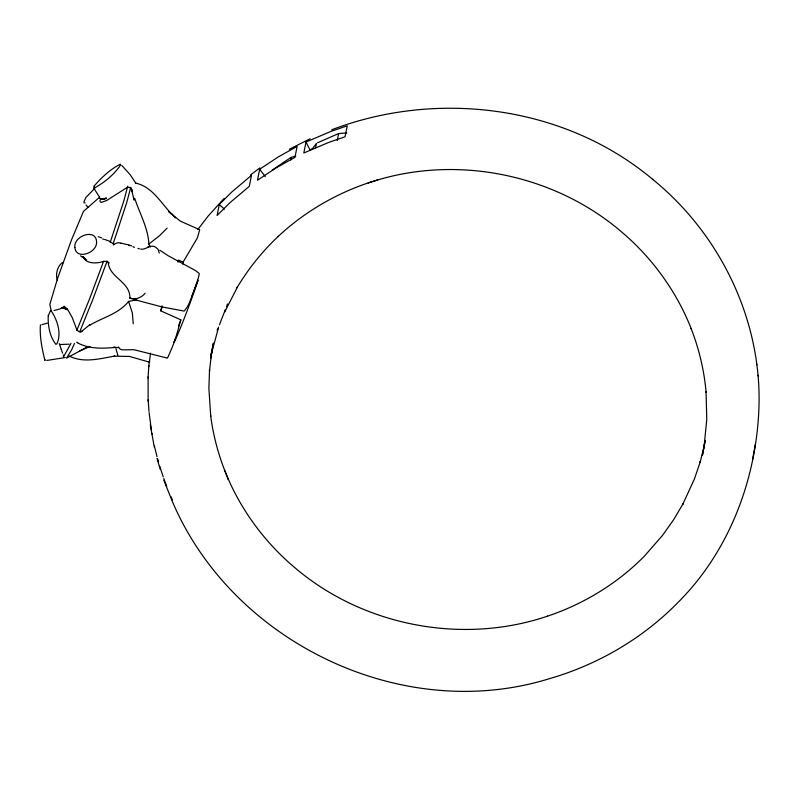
<?xml version="1.0" encoding="UTF-8"?>
<svg xmlns="http://www.w3.org/2000/svg" width="799" height="799" viewBox="0 0 799 799"><rect width="100%" height="100%" fill="white"/><g stroke="black" fill="none" stroke-linecap="round" stroke-linejoin="round"><path stroke-width="1.2" d="M162.047 306.067L162.047 306.956L184.229 311.101L187.535 306.606A15.001 1.238 -69.6 0 0 192.349 295.25L196.973 282.177A15.001 1.238 -69.6 0 0 199.251 273.488L195.565 270.621L168.02 255.63L159.86 250.237M148.115 376.898L148.095 401.068M150.502 353.178L149.393 362.147L149.663 361.168M148.784 366.641L149.393 360.619M148.035 378.107L148.864 365.423M154.517 446.411L154.616 445.842M163.815 480.209L172.544 501.952C232.899 642.965 402.756 724.483 549.982 678.501L550.211 678.441C597.922 664.518 642.226 638.711 677.172 603.285L677.522 602.935C728.708 552.129 755.904 480.818 758.87 409.398C762.546 321.518 720.708 234.526 652.743 179.405L652.563 179.256M752.508 459.864L755.484 443.785M290.686 159.89L291.126 157.693M315.565 147.835L316.434 143.421L311.86 149.483M337.248 140.564L338.556 133.962M259.635 169.338L257.488 180.214L276.144 167.87L294.951 157.363L297.128 146.407L278.312 156.894L259.665 169.238L265.218 176.499M219.276 204.494L217.108 215.46L229.553 203.026L249.298 186.347L251.465 175.371L231.73 192.05L219.276 204.494L224.399 209.168M182.771 264.149L183.151 262.012L197.353 237.982L199.71 229.742L180.165 221.043L168.399 211.316L172.694 215.051C161.098 203.615 152.809 186.796 135.49 183.051M162.007 306.217L160.719 310.831L180.854 319.82L176.539 335.041A15.001 1.089 -71.2 0 1 171.925 348.044L168.199 356.544A15.001 1.089 -71.2 0 1 166.981 358.012L133.852 349.692L121.857 349.852L119.83 348.853L118.512 346.966M127.7 186.267L123.765 201.128L110.182 242.417M130.746 187.385L126.821 202.247L113.228 243.535M305.997 142.022L303.82 152.999L328.788 142.372L345.058 136.809L347.235 125.833L330.956 131.396L305.997 142.022L309.982 149.852L313.348 148.364M178.127 261.832L178.616 260.234L183.151 262.012M218.317 328.309L211.016 355.185L213.393 343.171L210.566 358.322L211.705 352.319L209.478 370.816L209.558 369.677L208.879 388.334L210.736 416.339L210.646 415.65C213.503 437.502 219.485 458.926 228.274 479.13L228.105 478.711C242.247 511.04 263.63 540.084 289.977 563.515L297.208 569.697C365.523 626.456 463.38 644.673 547.505 616.159L547.295 616.229C583.719 604.074 617.377 583.53 644.374 556.174L662.671 535.19L673.527 519.869L683.055 503.76L682.745 504.349L694.431 478.951L700.423 461.333L700.104 462.331L704.338 445.433L702.411 455.35L705.147 440.678L704.099 446.202L706.765 419.505L706.046 391.56L706.106 392.229C704.159 370.386 699.045 348.853 691.085 328.429L691.255 328.848C677.242 293.093 654.411 260.973 625.737 235.485L618.506 229.303C552.678 174.701 459.465 155.565 377.488 179.995L368.169 182.921L377.687 179.935M120.609 243.325C119.141 241.787 114.966 243.415 113.368 244.993M103.6 261.233L89.828 298.237L76.824 330.327M107.066 261.173L92.874 299.345L79.88 331.445M180.854 319.82L178.447 326.032M162.317 306.696L160.719 310.831M175.97 337.308L174.002 342.401L174.412 341.622A47.77 2.577 -69.9 0 0 197.453 282.057L198.082 280.159L193.757 291.335M192.03 295.79L193.328 292.454M177.937 261.962L178.616 260.234M45.223 359.77L44.914 360.529C42.137 349.073 39.501 336.669 40.429 324.853L40.789 325.403M70.981 343.37L63.461 357.023L63.411 354.846M74.517 343.4L71.6 349.922L66.517 358.142L88.24 346.486M224.679 312.019L237.423 287.071L237.063 287.69C248.319 268.734 262.272 251.425 278.312 236.314L277.972 236.634C303.77 212.454 334.901 194.127 368.389 182.861M62.052 307.925L64.2 306.237L67.715 309.593L72.389 317.862L76.974 330.207L79.74 332.054L82.467 330.896M100.055 200.15L100.195 201.987L101.413 202.387L106.716 200.489L127.56 187.186L130.806 187.715L132.334 191.62M197.862 229.473L208.469 215.68L224.07 198.482M167.121 228.095L159.72 235.525L148.874 244.095L150.282 247.031M136.17 299.955L128.569 301.403C118.901 313.757 102.871 317.423 89.858 325.133L90.067 324.504L80.769 332.084M145.098 293.223C141.523 297.757 135.411 300.094 129.857 298.087C130.587 281.807 109.004 277.603 108.255 262.362M99.715 197.093L83.505 211.345L71.59 239.66L57.658 278.162L49.868 304.279L51.286 311.43M94.781 188.284L85.833 197.573L83.875 202.047L84.145 202.846L85.153 202.866M250.496 174.941L259.795 167.95M272.309 170.027L291.026 157.373L295.77 156.075M159.281 253.113L158.212 249.608L155.995 247.4C150.132 243.355 145.977 250.407 140.664 249.078M289.308 149.263L310.122 138.746M89.997 346.436L79.9 350.891M60.734 308.384L62.522 307.595L67.436 309.363L62.751 307.715L64.759 307.935M317.543 142.801L338.436 133.613L346.816 132.934M61.453 308.454L62.961 307.805L64.759 308.154L67.136 309.712L62.961 307.805M331.685 129.798C437.692 89.418 565.053 105.658 652.743 179.405M47.321 323.136L41.967 324.634M103.411 198.991L106.377 198.072L101.343 199.291M60.315 308.843L54.012 310.511M65.298 357.553L46.771 360.449M63.471 262.641L61.922 262.921C57.238 266.816 55.401 274.317 57.298 280.089M69.094 344.179L60.005 344.519M77.723 342.631L76.734 342.252M100.914 199.071L106.477 198.502L100.914 199.071L99.635 198.432L99.436 197.023M118.242 347.595L113.448 347.345L115.426 347.395C102.751 348.544 89.258 349.163 77.693 342.911M136.709 299.775L129.857 298.087M120.699 243.076L126.721 244.504M104.689 239.45L109.713 241.288L113.828 244.304M102.701 239.021L103.73 239.261M161.857 306.906L134.731 299.695M127.331 244.524L131.645 245.892M134.482 247.32L132.834 246.761M128.719 245.303L129.708 245.633M137.977 248.369L139.435 248.859M149.393 362.147L129.618 356.454L113.987 356.164L114.716 356.084C99.805 358.661 83.625 363.345 69.253 356.044M98.267 236.694L101.673 237.892M109.253 263.031L107.096 261.333L103.6 261.393C97.348 263.57 86.162 264.379 83.296 256.869M82.137 257.028L80.549 255.82M121.758 165.403L130.167 174.691L135.78 183.151M147.985 246.831L148.484 247.34M171.785 213.962L175.351 217.837L174.542 216.958M94.681 189.563L99.006 196.334M86.112 204.963L87.87 207.36M83.016 256.729L86.162 260.514L82.966 256.789M83.236 256.669L86.042 260.204L83.206 256.719M170.916 496.569L172.324 499.914M224.469 469.932L228.274 479.13M128.569 301.403L132.344 312.888L133.263 323.795M163.795 478.561L166.731 486.351M117.872 355.405L115.955 348.654M61.263 349.453L62.532 353.068M59.266 343.57L61.203 349.273M160.559 468.803L163.246 476.903M157.023 458.346L160.19 469.343M157.613 458.736L158.532 461.932M159.76 466.207L160.17 467.645M132.115 190.981L131.685 189.203M154.786 447.54L156.994 456.599M154.297 447.22L150.282 424.678M151.351 429.842L149.093 412.574M151.9 433.368L152.02 434.157M131.356 188.694L134.052 200.12L134.721 198.322C139.635 213.493 148.115 227.895 148.874 244.095M756.733 364.074L756.813 364.793M757.931 375.19L758.021 375.92M148.175 399.89L148.964 411.365M227.535 303.93A17.638 1.248 -66.7 0 1 226.487 306.696M225.278 309.712A17.678 1.019 -68.8 0 1 221.553 319.25A17.678 0.799 -70.9 0 1 219.465 324.823M218.576 327.021A17.638 0.569 -73.1 0 1 217.318 329.348M74.876 247.48C75.865 260.574 98.007 252.943 96.529 241.298C95.55 228.194 73.398 235.835 74.876 247.48M48.26 315.695C47.7 325.403 49.818 336.659 55.83 344.289L56.819 343.96C61.903 333.592 57.238 319.73 51.206 310.881L50.217 311.22L48.26 315.695M94.142 185.997L93.663 188.414C103.84 182.961 114.077 174.801 120.539 165.073L120.419 164.165C110.362 169.108 101.563 177.538 94.142 185.997"/></g></svg>
